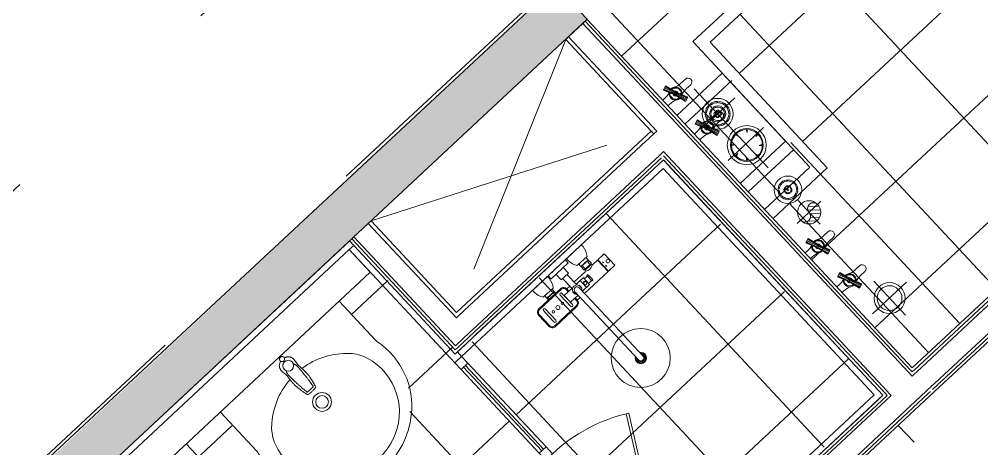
# Model space of a CAD drawing. Header units: millimetres. Extents: x -71377 to 516042, y -145869 to 441446.
# Drawn here: x 164617 to 167726, y 140657 to 142046 of the extents above; entities that cross this region are included whole.
import ezdxf

# ---------------------------------------------------------------- set-up
doc = ezdxf.new("R2010")
doc.units = ezdxf.units.MM
doc.header["$LTSCALE"] = 1000
doc.linetypes.add('_점선_S_', pattern=[1.6, 0.8, -0.8])
for name, color, linetype, lineweight in [('A-door', 4, 'Continuous', 5), ('A-door-hdln', 8, 'Continuous', 5), ('A-fnsh', 5, 'Continuous', 5), ('A-fnsh-4', 4, 'Continuous', 5), ('A-fnsh_7', 7, 'Continuous', 5), ('A-furn', 6, 'Continuous', 5), ('A-hat', 251, 'Continuous', 5), ('A-insu', 251, 'Continuous', 5), ('A_cwall', 2, 'Continuous', 5), ('A_fnsh', 5, 'Continuous', 5), ('A_fnsh-4', 4, 'Continuous', 5), ('A_furn_HID', 6, '_점선_S_', 5), ('AA_발코니선', 4, '_점선_S_', 5), ('AA_설비', 4, 'Continuous', 5), ('AA_설비_6', 6, 'Continuous', 5), ('AA_설비_8', 8, 'Continuous', 5), ('AA_설비_CEN', 1, 'Continuous', 5), ('AA_오픈', 8, '_점선_S_', 5), ('AA_위생', 4, 'Continuous', 5), ('패밀리로 가져오기', 8, 'Continuous', 5)]:
    doc.layers.add(name, color=color, linetype=linetype, lineweight=lineweight)

# ---------------------------------------------------------------- blocks, each defined once
blk = doc.blocks.new('3D_젠다이벽 - 3D_젠다이벽-2259445-지반층 배치도')
at = {"layer": 'AA_위생'}
for p, q in [((0, -100), (0, 0)), ((0, 0), (1400, 0)), ((1400, 0), (1400, -100)), ((0, -100), (1400, -100))]:
    blk.add_line(p, q, dxfattribs=at)
blk = doc.blocks.new('2D_세대_샤워수전_레인형_ - 샤워수전_레인형__dwg-2223213-지반층 배치도')
at = {"layer": '패밀리로 가져오기'}
for p, q in [((-11.3, 402.7), (-11.3, 394.4)), ((11.3, 402.7), (11.3, 394.4)), ((132.3, 135.9), (37.3, 135.9)), ((132.3, 132.9), (37.3, 132.9)), ((-57.1, 109.4), (-55.4, 109.4)), ((-54.4, 87.2), (-54.4, 106.6)), ((-52.4, 106.9), (-41, 106.9)), ((-41, 82.4), (-41, 111.4)), ((-40.5, 111.9), (-9.4, 111.9)), ((-39, 97.6), (-39, 99.6)), ((-29, 99.6), (-29, 97.6)), ((-14, 103.6), (-14, 90.2)), ((22.4, 121.9), (9.5, 121.9)), ((14, 103.6), (14, 90.2)), ((22.3, 120.9), (22.3, 111.9)), ((25.3, 120.9), (25.3, 111.9)), ((-61.9, 65.7), (-89.9, 65.7)), ((-88.8, 66.9), (-62.4, 66.9)), ((-88.8, 65.9), (-62.4, 65.9)), ((-86.9, 51.4), (-86.9, 65.7)), ((-64.9, 51.4), (-64.9, 65.7)), ((-9.5, 71.9), (-58.4, 71.9)), ((-57.1, 84.4), (-55.4, 84.4)), ((-52.4, 86.9), (-41, 86.9)), ((-9.5, 38.5), (-9.5, 84.7)), ((9.5, 38.5), (9.5, 84.7)), ((22.4, 71.9), (9.5, 71.9)), ((22.3, 72.9), (22.3, 81.9)), ((25.3, 72.9), (25.3, 81.9)), ((-97.1, 40), (-54.7, 40)), ((-85.9, 50.4), (-85.9, 51.4)), ((-65.9, 50.4), (-65.9, 51.4)), ((132.3, 60.9), (37.3, 60.9)), ((132.3, 57.9), (37.3, 57.9)), ((95.3, 40), (52.9, 40)), ((63.1, 51.4), (63.1, 57.9)), ((64.1, 50.4), (64.1, 51.4)), ((84.1, 50.4), (84.1, 51.4)), ((85.1, 51.4), (85.1, 57.9)), ((37, 14), (-37, 14))]:
    blk.add_line(p, q, dxfattribs=at)
at = {"layer": '패밀리로 가져오기', "flags": 128}
for points in [[(-9.5, 96.9), (-9.5, 156.4), (-9.5, 398.5)], [(9.5, 96.9), (9.5, 156.4), (9.5, 398.5)], [(-9.5, 121.9), (-113.4, 121.9), (-113.4, 71.9), (-92.8, 71.9)], [(-9.4, 81.9), (-27, 81.9), (-27, 111.9)], [(9.5, 111.9), (43, 111.9), (43, 81.9), (9.5, 81.9)], [(43.8, 71.9), (43.8, 96.9), (43.8, 121.9)], [(51.8, 71.9), (51.8, 96.9), (51.8, 121.9)], [(117.8, 71.9), (117.8, 96.9), (117.8, 121.9)], [(125.8, 71.9), (125.8, 96.9), (125.8, 121.9)], [(144.3, 72.9), (144.3, 96.9), (144.3, 120.9)], [(147.3, 72.9), (147.3, 96.9), (147.3, 120.9)], [(-88.8, 65.7), (-88.8, 67.9), (-62.4, 67.9), (-62.4, 65.7)], [(-29, 81.9), (-27, 81.9), (-40.5, 81.9)], [(-91.9, 40), (-91.9, 50.4), (-59.9, 50.4), (-59.9, 40)], [(16, 14), (16, 38.5), (-16, 38.5), (-16, 14)], [(90.1, 57.9), (90.1, 51.4), (58.1, 51.4), (58.1, 57.9)], [(90.1, 40), (90.1, 50.4), (58.1, 50.4), (58.1, 40)], [(-108.9, 8), (-108.9, 0), (-42.9, 0), (-42.9, 8)], [(38, 13), (38, 0), (-38, 0), (-38, 13)], [(107.1, 8), (107.1, 0), (41.1, 0), (41.1, 8)]]:
    blk.add_lwpolyline(points, dxfattribs=at)
for points in [[(-114.9, 71.9), (-114.9, 121.9), (-143.4, 121.9), (-143.4, 71.9)], [(-122.2, 102.9), (-121.2, 106.9), (-120.2, 102.9)], [(-122.2, 90.9), (-121.2, 86.9), (-120.2, 90.9)], [(-91.9, 64.2), (-91.9, 51.4), (-59.9, 51.4), (-59.9, 64.2), (-61.4, 65.7), (-90.4, 65.7)]]:
    blk.add_lwpolyline(points, close=True, dxfattribs=at)
at = {"layer": '패밀리로 가져오기'}
for centre, radius in [((0, 398.5), 95.3), ((-135.9, 96.9), 6), ((-34, 99.6), 5), ((64.8, 96.9), 4), ((84.8, 96.9), 6.5), ((104.8, 96.9), 4)]:
    blk.add_circle(centre, radius, dxfattribs=at)
for centre, radius, start, end in [((0, 398.5), 18.2, 301.465, 238.535), ((0, 398.5), 17.5, 302.8783, 237.1217), ((0, 398.5), 15.3, 308.383, 231.617), ((0, 398.5), 12, 322.0345, 217.9655), ((0, 398.5), 9.5, 0, 180), ((37.3, 120.9), 15, 90, 180), ((37.3, 120.9), 12, 90, 180), ((47.8, 121.9), 4, 0, 180), ((121.8, 121.9), 4, 360, 180), ((132.3, 120.9), 15, 360, 90), ((132.3, 120.9), 12, 360, 90), ((-116.4, 121.4), 3, 300, 0), ((3.8, 96.9), 63, 169.3107, 190.6893), ((-57.1, 108.4), 1, 90, 169.3107), ((-55.4, 108.4), 1, 9.5941, 90), ((-52.4, 108.9), 2, 189.5941, 270), ((-40.5, 111.4), 0.5, 90, 180), ((-34, 97.6), 5, 180, 360), ((0, 96.9), 15.5, 127.7997, 52.2003), ((0, 96.9), 9.5, 180, 360), ((-116.4, 72.4), 3, 0, 60), ((-92.8, 67.9), 4, 360, 90), ((-75.6, 50.9), 25.6, 58.4863, 120.938), ((-58.4, 67.9), 4, 90, 180), ((-57.1, 85.4), 1, 190.6893, 270), ((-55.4, 85.4), 1, 270, 350.4059), ((-52.4, 84.9), 2, 90, 170.4059), ((-40.5, 82.4), 0.5, 180, 270), ((37.3, 72.9), 15, 180, 270), ((37.3, 72.9), 12, 180, 270), ((47.8, 71.9), 4, 180, 360), ((121.8, 71.9), 4, 180, 360), ((132.3, 72.9), 15, 270, 0), ((132.3, 72.9), 12, 270, 0), ((-51.7, 5.1), 57.3, 142.4356, 177.0815), ((-100, 5.1), 57.3, 2.9185, 37.5644), ((98.3, 5.1), 57.3, 142.4356, 177.0815), ((50, 5.1), 57.3, 2.9185, 37.5644), ((-37, 13), 1, 90, 180), ((37, 13), 1, 360, 90)]:
    blk.add_arc(centre, radius, start, end, dxfattribs=at)
blk = doc.blocks.new('2D_세대_샤워수전_레인형_ - 2D_세대_샤워수전_레인형_-2223214-지반층 배치도')
blk.add_blockref('2D_세대_샤워수전_레인형_ - 샤워수전_레인형__dwg-2223213-지반층 배치도', (0, 0))
blk = doc.blocks.new('2D_세대_세면기 - 세면기_dwg-2212444-지반층 배치도')
at = {"layer": '패밀리로 가져오기'}
for p, q in [((-262.5, 5), (-262.5, 176)), ((262.5, 176), (262.5, 5))]:
    blk.add_line(p, q, dxfattribs=at)
for centre, radius in [((0, 205), 30.5), ((0, 205), 20.5), ((0, 45), 17.5)]:
    blk.add_circle(centre, radius, dxfattribs=at)
for centre, radius, start, end in [((0, 220), 280, 49.5259, 130.4741), ((-16.1, 264.5), 197.7, 109.8483, 198.8473), ((0, 220), 245, 70.1517, 109.8483), ((16.1, 264.5), 197.7, 341.1527, 70.1517), ((-18.5, 241.7), 251.5, 130.4741, 193.0252), ((18.5, 241.7), 251.5, 346.9748, 49.5259), ((-82, 242), 128, 198.8473, 224.9346), ((82, 242), 128, 315.0654, 341.1527), ((-302.5, 176), 40, 360, 13.0252), ((302.5, 176), 40, 166.9748, 180), ((0, 323.8), 243.8, 224.9346, 263.5671), ((0, 323.8), 243.8, 276.421, 315.0654)]:
    blk.add_arc(centre, radius, start, end, dxfattribs=at)
for points, knots in [([(-17.5, 156.1), (-17.5, 156.1), (-17.7, 156.1), (-17.9, 155.9), (-18.2, 155.6), (-18.4, 155.3), (-18.5, 155.2), (-18.5, 155.1)], [0, 0, 0, 0, 0.033542, 0.415675, 0.830466, 1.279474, 1.438003, 1.438003, 1.438003, 1.438003]), ([(-14.4, 157.3), (-14.7, 157.2), (-15.5, 157), (-16.2, 156.7), (-16.6, 156.6)], [0, 0, 0, 0, 1.001812, 2.280947, 2.280947, 2.280947, 2.280947]), ([(-13.9, 157.4), (-13.9, 157.4), (-14, 157.4), (-14.1, 157.3), (-14.2, 157.3)], [0, 0, 0, 0, 0.1275567, 0.2504322, 0.2504322, 0.2504322, 0.2504322]), ([(0, 158.2), (-1.5, 158.2), (-4.6, 158.2), (-9.2, 157.9), (-12.3, 157.6), (-13.8, 157.4)], [0, 0, 0, 0, 4.384323, 9.252851, 13.768766, 13.768766, 13.768766, 13.768766]), ([(14.4, 157.3), (12.6, 157.5), (9.3, 157.9), (4.5, 158.2), (1.4, 158.2), (0, 158.2)], [0, 0, 0, 0, 5.218808, 10.087424, 14.437491, 14.437491, 14.437491, 14.437491]), ([(16.5, 156.6), (16.1, 156.7), (15.4, 157), (14.7, 157.2), (14.4, 157.3)], [0, 0, 0, 0, 1.281017, 2.260347, 2.260347, 2.260347, 2.260347]), ([(18.5, 155.1), (18.4, 155.2), (18.4, 155.4), (18.1, 155.6), (17.8, 155.9), (17.6, 156.1), (17.5, 156.1), (17.5, 156.1)], [0, 0, 0, 0, 0.160784, 0.61566, 1.034618, 1.417887, 1.425985, 1.425985, 1.425985, 1.425985]), ([(-18.7, 154.7), (-19.8, 150.3), (-22, 141.7), (-24.5, 129.3), (-25.7, 121.3), (-26.2, 117.5)], [0, 0, 0, 0, 13.612163, 26.555656, 37.949368, 37.949368, 37.949368, 37.949368]), ([(-20.2, 64), (-20.2, 64.1), (-20.2, 64.1), (-20.2, 64.3), (-20.2, 64.4), (-20.2, 64.5), (-20.2, 64.7), (-20.2, 64.8), (-20.2, 65), (-20.2, 65.1), (-20.2, 65.3), (-20.2, 65.4), (-20.2, 65.6), (-20.2, 65.8), (-20.2, 66), (-20.2, 66.3), (-20.2, 66.6), (-20.2, 66.9), (-20.2, 67.3), (-20.2, 67.7), (-20.2, 68.1), (-20.2, 68.6), (-20.2, 69.1), (-20.2, 69.7), (-20.2, 70.3), (-20.2, 70.9), (-20.2, 71.6), (-20.2, 72.4), (-20.1, 73.3), (-20.1, 74.2), (-20.1, 75.2), (-20, 76.3), (-20, 77.5), (-19.9, 78.8), (-19.9, 80.2), (-19.8, 81.7), (-19.8, 83.3), (-19.7, 85.1), (-19.6, 87), (-19.5, 89.1), (-19.3, 91.3), (-19.2, 93.8), (-19, 96.4), (-18.8, 99.4), (-18.6, 102.6), (-18.3, 106.1), (-18, 109.9), (-17.6, 114), (-17.2, 118.6), (-16.7, 123.5), (-16.1, 129), (-15.4, 134.9), (-14.6, 141.4), (-14, 145.9), (-13.6, 148.3)], [0, 0, 0, 0, 0.100172, 0.21979, 0.353144, 0.495281, 0.641698, 0.788456, 0.933594, 1.080115, 1.232736, 1.395982, 1.574314, 1.772113, 1.993668, 2.243188, 2.524875, 2.843099, 3.202792, 3.609757, 4.066678, 4.564903, 5.097483, 5.653268, 6.243599, 6.880035, 7.574171, 8.337802, 9.183159, 10.120813, 11.138958, 12.241639, 13.436879, 14.733638, 16.133532, 17.634969, 19.252994, 21.003396, 22.902687, 24.968652, 27.219884, 29.675342, 32.354765, 35.280582, 38.477769, 41.969348, 45.781045, 49.939207, 54.485855, 59.462238, 64.929825, 70.875084, 77.382588, 84.610699, 84.610699, 84.610699, 84.610699]), ([(-18.5, 155.1), (-18.6, 155), (-18.6, 154.9), (-18.6, 154.8), (-18.6, 154.8)], [0, 0, 0, 0, 0.3303863, 0.3359585, 0.3359585, 0.3359585, 0.3359585]), ([(-13.6, 148.3), (-13.6, 148.5), (-13.5, 148.8), (-13.3, 149.1), (-13, 149.5), (-12.6, 149.7), (-12.2, 149.8), (-11.9, 149.9), (-11.7, 149.9)], [0, 0, 0, 0, 0.437979, 0.882355, 1.329336, 1.772885, 2.205279, 2.622094, 2.622094, 2.622094, 2.622094]), ([(-11.7, 149.9), (-9.1, 149.8), (-3.9, 149.8), (3.9, 149.8), (9.1, 149.8), (11.7, 149.9)], [0, 0, 0, 0, 7.824843, 15.615431, 23.440299, 23.440299, 23.440299, 23.440299]), ([(11.7, 149.9), (11.8, 149.9), (12.1, 149.8), (12.5, 149.7), (12.9, 149.5), (13.2, 149.1), (13.5, 148.8), (13.5, 148.5), (13.6, 148.3)], [0, 0, 0, 0, 0.416818, 0.849211, 1.29276, 1.73974, 2.184116, 2.622094, 2.622094, 2.622094, 2.622094]), ([(13.6, 148.3), (13.9, 145.9), (14.5, 141.4), (15.4, 134.9), (16.1, 129), (16.7, 123.6), (17.2, 118.6), (17.6, 114.1), (17.9, 110), (18.3, 106.2), (18.5, 102.7), (18.8, 99.5), (19, 96.6), (19.1, 93.9), (19.3, 91.5), (19.4, 89.2), (19.5, 87.1), (19.6, 85.2), (19.7, 83.5), (19.8, 81.8), (19.8, 80.3), (19.9, 78.9), (19.9, 77.6), (20, 76.4), (20, 75.3), (20.1, 74.3), (20.1, 73.4), (20.1, 72.5), (20.1, 71.7), (20.1, 71), (20.1, 70.4), (20.2, 69.8), (20.2, 69.2), (20.2, 68.7), (20.2, 68.2), (20.2, 67.7), (20.2, 67.3), (20.2, 66.9), (20.2, 66.6), (20.2, 66.3), (20.2, 66.1), (20.2, 65.8), (20.2, 65.6), (20.2, 65.4), (20.2, 65.3), (20.2, 65.1), (20.1, 65), (20.1, 64.8), (20.1, 64.7), (20.1, 64.5), (20.1, 64.4), (20.1, 64.3), (20.1, 64.1), (20.1, 64.1), (20.1, 64)], [0, 0, 0, 0, 7.250595, 13.753717, 19.677719, 25.117102, 30.065596, 34.587314, 38.725031, 42.520924, 46.000652, 49.189651, 52.110208, 54.786754, 57.241383, 59.493492, 61.561655, 63.464081, 65.218255, 66.840397, 68.345979, 69.749941, 71.052454, 72.253076, 73.361506, 74.385313, 75.330458, 76.184246, 76.95578, 77.657174, 78.300106, 78.896028, 79.456326, 79.992658, 80.49633, 80.958605, 81.371496, 81.73672, 82.060089, 82.346602, 82.600633, 82.826357, 83.027946, 83.209645, 83.375794, 83.530815, 83.679195, 83.825624, 83.972996, 84.119394, 84.260992, 84.393413, 84.511834, 84.610702, 84.610702, 84.610702, 84.610702]), ([(18.6, 154.8), (18.6, 154.8), (18.6, 154.9), (18.5, 155), (18.5, 155.1)], [0, 0, 0, 0, 0.0132454, 0.3484528, 0.3484528, 0.3484528, 0.3484528]), ([(26.2, 117.5), (25.6, 121.3), (24.4, 129.3), (21.9, 141.7), (19.7, 150.3), (18.6, 154.7)], [0, 0, 0, 0, 11.393709, 24.337199, 37.949355, 37.949355, 37.949355, 37.949355]), ([(-26.2, 117.5), (-26.5, 115.8), (-26.9, 112.4), (-27.2, 107.2), (-27.4, 101.8), (-27.3, 98.2), (-27.3, 96.4)], [0, 0, 0, 0, 5.035534, 10.313591, 15.719248, 21.190255, 21.190255, 21.190255, 21.190255]), ([(-27.3, 96.2), (-27.1, 92.4), (-26.8, 84.4), (-25.8, 73.9), (-24.9, 67.2), (-24.6, 64.7)], [0, 0, 0, 0, 11.293565, 24.053924, 31.662083, 31.662083, 31.662083, 31.662083]), ([(27.2, 95.8), (27.2, 95.3), (27.1, 94.3), (27.1, 92.4), (27, 90.2), (26.8, 87.8), (26.7, 85.2), (26.4, 82.3), (26.2, 79.2), (25.9, 76), (25.5, 72.7), (25.2, 69.4), (24.8, 66.7), (24.6, 65.2), (24.6, 64.6)], [0, 0, 0, 0, 1.251373, 3.263508, 5.454636, 7.854512, 10.489198, 13.365178, 16.480935, 19.785255, 23.159073, 26.483402, 29.641953, 31.235501, 31.235501, 31.235501, 31.235501]), ([(27.2, 96.4), (27.2, 98.2), (27.3, 101.8), (27.2, 107.2), (26.8, 112.4), (26.4, 115.8), (26.2, 117.5)], [0, 0, 0, 0, 5.470845, 10.876374, 16.154258, 21.189535, 21.189535, 21.189535, 21.189535]), ([(-24.6, 64.7), (-24.6, 64.4), (-25.1, 61.7), (-25.9, 56.6), (-26.9, 49.5), (-27, 44.7), (-27.1, 42.3)], [6.235517, 6.235517, 6.235517, 6.235517, 7.202229, 14.404582, 21.60639, 28.807907, 28.807907, 28.807907, 28.807907]), ([(-15.8, 52.6), (-16.1, 53), (-16.8, 54.1), (-17.9, 55.9), (-18.9, 58.1), (-19.6, 60.3), (-20, 62.3), (-20.1, 63.5), (-20.2, 64)], [48.97219, 48.97219, 48.97219, 48.97219, 50.490944, 52.920005, 55.339236, 57.698505, 59.797196, 61.393068, 61.393068, 61.393068, 61.393068]), ([(20.1, 64), (20, 63.5), (19.9, 62.3), (19.5, 60.3), (18.8, 58.1), (17.9, 55.9), (16.8, 54.1), (16, 53), (15.7, 52.6)], [0, 0, 0, 0, 1.613908, 3.715992, 6.071265, 8.483996, 10.906775, 12.370157, 12.370157, 12.370157, 12.370157]), ([(27.1, 43.6), (27, 45.7), (26.7, 50.2), (25.8, 57), (25, 61.9), (24.6, 64.4), (24.6, 64.6)], [0, 0, 0, 0, 6.475776, 13.483122, 20.490681, 21.236248, 21.236248, 21.236248, 21.236248]), ([(-27.1, 42.3), (-27.1, 41.1), (-27, 38.8), (-26.5, 35.3), (-25.4, 31.9), (-23.9, 28.8), (-21.8, 25.9), (-19.2, 23.5), (-16.4, 21.5), (-13.3, 19.8), (-10.4, 18.7), (-8.7, 18.1), (-8, 18)], [0, 0, 0, 0, 3.507828, 7.013143, 10.516574, 14.021003, 17.524189, 21.027644, 24.5343, 28.041599, 31.550828, 33.649506, 33.649506, 33.649506, 33.649506]), ([(7.9, 18), (10, 18.5), (13.1, 19.7), (17, 21.9), (19.8, 24), (22.2, 26.5), (24.2, 29.4), (25.7, 32.6), (26.6, 36), (27, 39.5), (27.1, 42.1), (27.1, 43.4), (27.1, 43.6)], [49.715016, 49.715016, 49.715016, 49.715016, 56.085098, 59.594761, 63.100971, 66.603866, 70.107073, 73.610706, 77.12048, 80.626855, 84.134048, 84.665453, 84.665453, 84.665453, 84.665453]), ([(-3.6, 23.1), (-3.9, 23), (-4.4, 22.7), (-5.2, 22.1), (-6.1, 21.3), (-6.8, 20.5), (-7.4, 19.5), (-7.8, 18.5), (-8.1, 17.4), (-8.3, 16.3), (-8.3, 15.2), (-8.1, 14.1), (-7.8, 13), (-7.4, 12), (-6.8, 11.1), (-6.1, 10.2), (-5.2, 9.5), (-4.3, 8.8), (-3.3, 8.3), (-2.3, 7.9), (-1.2, 7.7), (-0.4, 7.7), (0, 7.7)], [0, 0, 0, 0, 0.779641, 1.899981, 3.018043, 4.133781, 5.247319, 6.358945, 7.469092, 8.578305, 9.687198, 10.796411, 11.906559, 13.018185, 14.131722, 15.24746, 16.365523, 17.485863, 18.608264, 19.732358, 20.857655, 21.983576, 21.983576, 21.983576, 21.983576]), ([(0, 23.9), (-0.4, 23.9), (-1.2, 23.9), (-2.3, 23.6), (-3.1, 23.3), (-3.5, 23.1), (-3.6, 23.1)], [0, 0, 0, 0, 1.125921, 2.251218, 3.375312, 3.718618, 3.718618, 3.718618, 3.718618]), ([(0, 23.9), (0.2, 23.9), (0.7, 23.9), (1.4, 23.8), (2.1, 23.7), (2.8, 23.4), (3.3, 23.2), (3.6, 23.1)], [0, 0, 0, 0, 0.679857, 1.375008, 2.100365, 2.878402, 3.722391, 3.722391, 3.722391, 3.722391]), ([(3.6, 23.1), (3.8, 23), (4.4, 22.7), (5.2, 22.1), (6, 21.3), (6.7, 20.5), (7.3, 19.5), (7.8, 18.5), (8.1, 17.4), (8.2, 16.3), (8.2, 15.2), (8.1, 14.1), (7.8, 13), (7.3, 12), (6.7, 11.1), (6, 10.2), (5.2, 9.5), (4.3, 8.8), (3.3, 8.3), (2.2, 7.9), (1.1, 7.7), (0.4, 7.7), (0, 7.7)], [0, 0, 0, 0, 0.779641, 1.899981, 3.018043, 4.133781, 5.247319, 6.358945, 7.469092, 8.578305, 9.687198, 10.796411, 11.906559, 13.018185, 14.131722, 15.24746, 16.365523, 17.485863, 18.608264, 19.732358, 20.857655, 21.983576, 21.983576, 21.983576, 21.983576])]:
    blk.add_open_spline(points, degree=3, knots=knots, dxfattribs=at)
for points in [[(-17, 156.4), (-17.2, 156.3), (-17.4, 156.2), (-17.5, 156.1)], [(-16.6, 156.6), (-16.7, 156.5), (-16.8, 156.4), (-17, 156.4)], [(-14.3, 157.3), (-14.3, 157.3), (-14.3, 157.3), (-14.4, 157.3)], [(-14.2, 157.3), (-14.2, 157.3), (-14.2, 157.3), (-14.3, 157.3)], [(-13.8, 157.4), (-13.8, 157.4), (-13.9, 157.4), (-13.9, 157.4)], [(16.9, 156.4), (16.8, 156.5), (16.6, 156.5), (16.5, 156.6)], [(17.3, 156.2), (17.2, 156.3), (17, 156.3), (16.9, 156.4)], [(17.5, 156.1), (17.4, 156.2), (17.4, 156.2), (17.3, 156.2)], [(-18.6, 154.8), (-18.6, 154.8), (-18.7, 154.7), (-18.7, 154.7)], [(18.6, 154.7), (18.6, 154.7), (18.6, 154.8), (18.6, 154.8)], [(-27.3, 96.4), (-27.3, 96.3), (-27.3, 96.3), (-27.3, 96.2)], [(27.2, 96.4), (27.2, 96.3), (27.2, 96.3), (27.2, 96.2)], [(27.2, 96.2), (27.2, 96.3), (27.2, 96.3), (27.2, 96.4)], [(27.2, 96.2), (27.2, 96.3), (27.2, 96.3), (27.2, 96.4)], [(27.2, 96.2), (27.2, 96.1), (27.2, 95.9), (27.2, 95.8)]]:
    blk.add_open_spline(points, degree=3, dxfattribs=at)
blk = doc.blocks.new('2D_세대_세면기 - 2D_세대_세면기-2212445-지반층 배치도')
at = {"layer": 'AA_위생'}
for p, q in [((-262.5, 176), (-262.5, 5)), ((262.5, 5), (262.5, 176))]:
    blk.add_line(p, q, dxfattribs=at)
for centre, radius, start, end in [((0, 220), 280, 49.5259, 130.4741), ((-18.5, 241.7), 251.5, 130.4741, 193.0252), ((18.5, 241.7), 251.5, 346.9748, 49.5259), ((-302.5, 176), 40, 0, 13.0252), ((302.5, 176), 40, 166.9748, 180)]:
    blk.add_arc(centre, radius, start, end, dxfattribs=at)
blk.add_blockref('2D_세대_세면기 - 세면기_dwg-2212444-지반층 배치도', (0, 0))
blk = doc.blocks.new('세대외여닫이문 - _A_ABS_9x23-2440022-지반층 배치도')
at = {"layer": 'A-door'}
for p, q in [((380, 62.5), (380, 902.5)), ((380, 902.5), (420, 902.5)), ((420, 62.5), (420, 902.5)), ((-420, 62.5), (-450, 62.5)), ((-450, 62.5), (-450, -62.5)), ((-420, 12.5), (-420, 62.5)), ((380, 62.5), (420, 62.5)), ((450, 62.5), (420, 62.5)), ((420, 62.5), (420, 12.5)), ((450, -62.5), (450, 62.5)), ((-425, -42.5), (-425, 12.5)), ((-425, 12.5), (-420, 12.5)), ((-420, 12.5), (-425, 12.5)), ((-425, 12.5), (-425, -42.5)), ((-410, 22.5), (-420, 22.5)), ((-420, 22.5), (-420, 12.5)), ((-410, -52.5), (-410, 22.5)), ((420, 22.5), (410, 22.5)), ((410, 22.5), (410, -52.5)), ((420, 12.5), (420, 22.5)), ((425, 12.5), (420, 12.5)), ((420, 12.5), (425, 12.5)), ((425, -42.5), (425, 12.5)), ((425, 12.5), (425, -42.5)), ((-420, -42.5), (-425, -42.5)), ((-425, -42.5), (-420, -42.5)), ((-420, -62.5), (-420, -42.5)), ((-420, -42.5), (-420, -52.5)), ((-420, -52.5), (-410, -52.5)), ((410, -52.5), (420, -52.5)), ((420, -52.5), (420, -42.5)), ((420, -42.5), (425, -42.5)), ((425, -42.5), (420, -42.5)), ((420, -42.5), (420, -62.5)), ((-410, -62.5), (-470, -62.5)), ((-470, -62.5), (-470, -74.5)), ((-470, -74.5), (-410, -74.5)), ((-450, -62.5), (-420, -62.5)), ((-410, -74.5), (-410, -62.5)), ((470, -62.5), (410, -62.5)), ((410, -62.5), (410, -74.5)), ((410, -74.5), (470, -74.5)), ((420, -62.5), (450, -62.5)), ((470, -74.5), (470, -62.5))]:
    blk.add_line(p, q, dxfattribs=at)
at = {"layer": 'A-door-hdln'}
for p, q in [((380, 842.5), (370, 842.5)), ((370, 842.5), (370, 782.5)), ((380, 782.5), (380, 842.5)), ((420, 842.5), (430, 842.5)), ((420, 782.5), (420, 842.5)), ((430, 842.5), (430, 782.5)), ((370, 822.5), (320, 822.5)), ((320, 822.5), (320, 642.5)), ((430, 822.5), (480, 822.5)), ((480, 822.5), (480, 642.5)), ((340, 642.5), (340, 802.5)), ((340, 802.5), (370, 802.5)), ((370, 782.5), (380, 782.5)), ((430, 782.5), (420, 782.5)), ((460, 802.5), (430, 802.5)), ((460, 642.5), (460, 802.5)), ((320, 642.5), (340, 642.5)), ((480, 642.5), (460, 642.5)), ((-420, 62.5), (-420, 12.5)), ((420, 12.5), (420, 62.5)), ((-420, 12.5), (-425, 12.5)), ((-425, 12.5), (-420, 12.5)), ((-420, 12.5), (-420, 22.5)), ((-420, 22.5), (-410, 22.5)), ((410, 22.5), (420, 22.5)), ((420, 22.5), (420, 12.5)), ((420, 12.5), (425, 12.5)), ((425, 12.5), (420, 12.5)), ((-425, -42.5), (-420, -42.5)), ((-420, -42.5), (-425, -42.5)), ((-420, -42.5), (-420, -62.5)), ((-410, -52.5), (-420, -52.5)), ((420, -52.5), (410, -52.5)), ((425, -42.5), (420, -42.5)), ((420, -42.5), (420, -52.5)), ((420, -62.5), (420, -42.5)), ((420, -42.5), (425, -42.5))]:
    blk.add_line(p, q, dxfattribs=at)
blk.add_arc((420, 62.5), 840, 90, 180, dxfattribs=at)
blk = doc.blocks.new('3D_세대_샤워부스문1 - _A_샤워부스문_10x18-2410627-지반층 배치도')
at = {"layer": 'A-door'}
for p, q in [((83.3, 278.1), (87.3, 285)), ((555, 15), (87.3, 285)), ((551, 8.1), (83.3, 278.1)), ((551, 8.1), (555, 15))]:
    blk.add_line(p, q, dxfattribs=at)
at = {"layer": 'A-door-hdln'}
blk.add_arc((555, 15), 540, 150, 180, dxfattribs=at)
at = {"layer": 'AA_위생'}
for p, q in [((-385, 15), (-415, 15)), ((-415, 15), (-415, -15)), ((-385, -15), (-385, 15)), ((-385, 15), (-15, 15)), ((-385, 4.1), (-15, 4.1)), ((15, 15), (-15, 15)), ((-15, 15), (-15, -15)), ((15, -15), (15, 15)), ((585, 15), (555, 15)), ((555, 15), (555, -15)), ((585, -15), (585, 15)), ((-415, -15), (-385, -15)), ((-385, -4.1), (-15, -4.1)), ((-385, -15), (-15, -15)), ((-15, -15), (15, -15)), ((555, -15), (585, -15))]:
    blk.add_line(p, q, dxfattribs=at)
blk = doc.blocks.new('설비_다용도실 - 설비_다용도실-2432813-지반층 배치도')
at = {"layer": 'AA_설비'}
for p, q in [((189.8, -28.2), (186.8, -34.5)), ((191.5, -22.1), (189.8, -28.2)), ((192.5, -7.9), (191.5, -22.1)), ((192.5, 0), (192.5, -7.9)), ((239.9, -23.9), (203.3, -40.3)), ((217.5, -7.9), (217.5, 0)), ((218.5, -22.1), (217.5, -7.9)), ((220.2, -28.2), (218.5, -22.1)), ((222, -31.9), (220.2, -28.2)), ((245.3, -38.9), (239.9, -23.9)), ((339.8, -28.2), (336.8, -34.5)), ((341.5, -22.1), (339.8, -28.2)), ((342.5, -7.9), (341.5, -22.1)), ((342.5, 0), (342.5, -7.9)), ((389.9, -23.9), (353.3, -40.3)), ((367.5, -7.9), (367.5, 0)), ((368.5, -22.1), (367.5, -7.9)), ((370.2, -28.2), (368.5, -22.1)), ((372, -31.9), (370.2, -28.2)), ((395.3, -38.9), (389.9, -23.9)), ((864.8, -28.2), (861.8, -34.5)), ((866.5, -22.1), (864.8, -28.2)), ((867.5, -7.9), (866.5, -22.1)), ((867.5, 0), (867.5, -7.9)), ((914.9, -23.9), (878.3, -40.3)), ((892.5, -7.9), (892.5, 0)), ((893.5, -22.1), (892.5, -7.9)), ((895.2, -28.2), (893.5, -22.1)), ((897, -31.9), (895.2, -28.2)), ((920.3, -38.9), (914.9, -23.9)), ((1014.8, -28.2), (1011.8, -34.5)), ((1016.5, -22.1), (1014.8, -28.2)), ((1017.5, -7.9), (1016.5, -22.1)), ((1017.5, 0), (1017.5, -7.9)), ((1064.9, -23.9), (1028.3, -40.3)), ((1042.5, -7.9), (1042.5, 0)), ((1043.5, -22.1), (1042.5, -7.9)), ((1045.2, -28.2), (1043.5, -22.1)), ((1047, -31.9), (1045.2, -28.2)), ((1070.3, -38.9), (1064.9, -23.9)), ((164.7, -51.1), (203.3, -40.3)), ((170.1, -66.1), (164.7, -51.1)), ((206.7, -49.7), (170.1, -66.1)), ((188, -58.1), (189.8, -61.8)), ((189.8, -61.8), (191.5, -67.9)), ((203.3, -40.3), (206.7, -49.7)), ((206.7, -49.7), (245.3, -38.9)), ((220.2, -61.8), (218.5, -67.9)), ((224.6, -52.5), (220.2, -61.8)), ((314.7, -51.1), (353.3, -40.3)), ((320.1, -66.1), (314.7, -51.1)), ((356.7, -49.7), (320.1, -66.1)), ((338, -58.1), (339.8, -61.8)), ((339.8, -61.8), (341.5, -67.9)), ((353.3, -40.3), (356.7, -49.7)), ((356.7, -49.7), (395.3, -38.9)), ((370.2, -61.8), (368.5, -67.9)), ((374.6, -52.5), (370.2, -61.8)), ((839.7, -51.1), (878.3, -40.3)), ((845.1, -66.1), (839.7, -51.1)), ((881.7, -49.7), (845.1, -66.1)), ((863, -58.1), (864.8, -61.8)), ((864.8, -61.8), (866.5, -67.9)), ((881.7, -49.7), (920.3, -38.9)), ((895.2, -61.8), (893.5, -67.9)), ((899.6, -52.5), (895.2, -61.8)), ((989.7, -51.1), (1028.3, -40.3)), ((995.1, -66.1), (989.7, -51.1)), ((1031.7, -49.7), (995.1, -66.1)), ((1013, -58.1), (1014.8, -61.8)), ((1014.8, -61.8), (1016.5, -67.9)), ((1028.3, -40.3), (1031.7, -49.7)), ((1031.7, -49.7), (1070.3, -38.9)), ((1045.2, -61.8), (1043.5, -67.9)), ((1049.6, -52.5), (1045.2, -61.8)), ((191.5, -67.9), (192.5, -82.1)), ((192.5, -82.1), (192.5, -100.5)), ((218.5, -67.9), (217.5, -82.1)), ((217.5, -82.1), (217.5, -100.5)), ((341.5, -67.9), (342.5, -82.1)), ((342.5, -82.1), (342.5, -100.5)), ((368.5, -67.9), (367.5, -82.1)), ((367.5, -82.1), (367.5, -100.5)), ((866.5, -67.9), (867.5, -82.1)), ((867.5, -82.1), (867.5, -100.5)), ((893.5, -67.9), (892.5, -82.1)), ((892.5, -82.1), (892.5, -100.5)), ((1016.5, -67.9), (1017.5, -82.1)), ((1017.5, -82.1), (1017.5, -100.5)), ((1043.5, -67.9), (1042.5, -82.1)), ((1042.5, -82.1), (1042.5, -100.5))]:
    blk.add_line(p, q, dxfattribs=at)
for centre, radius, start, end in [((205, -45), 21, 37.8967, 181.8488), ((355, -45), 21, 37.8967, 181.8488), ((880, -45), 21, 37.8967, 181.8488), ((1030, -45), 21, 37.8967, 181.8488), ((205, -45), 21, 217.8967, 1.8488), ((355, -45), 21, 217.8967, 1.8488), ((880, -45), 21, 217.8967, 1.8488), ((1030, -45), 21, 217.8967, 1.8488), ((205, -100.5), 12.5, 180, 0), ((355, -100.5), 12.5, 180, 0), ((880, -100.5), 12.5, 180, 360), ((1030, -100.5), 12.5, 180, 360)]:
    blk.add_arc(centre, radius, start, end, dxfattribs=at)
at = {"layer": 'AA_설비_6'}
for p, q in [((675, -200), (675, 0)), ((975, 0), (975, -200)), ((878.3, -40.3), (881.7, -49.7)), ((464.4, -133.7), (471.2, -126.8)), ((975, -200), (675, -200))]:
    blk.add_line(p, q, dxfattribs=at)
for centre, radius in [((75, -99.8), 50), ((455, -98.7), 37.5), ((555, -98.5), 44.5), ((751.2, -99.7), 63), ((889.3, -100), 50)]:
    blk.add_circle(centre, radius, dxfattribs=at)
for centre, start, end in [((455, -80), 90, 270), ((455, -117.5), 270, 90)]:
    blk.add_arc(centre, 18.7, start, end, dxfattribs=at)
at = {"layer": 'AA_설비_8'}
for p, q in [((197.7, -27.3), (187.3, -37.7)), ((212.3, -27.3), (197.7, -27.3)), ((240.3, -25.1), (203.6, -41.1)), ((241.3, -27.7), (204.1, -42.4)), ((218.5, -33.5), (212.3, -27.3)), ((347.7, -27.3), (337.3, -37.7)), ((362.3, -27.3), (347.7, -27.3)), ((390.3, -25.1), (353.6, -41.1)), ((391.3, -27.7), (354.1, -42.4)), ((368.5, -33.5), (362.3, -27.3)), ((872.7, -27.3), (862.3, -37.7)), ((887.3, -27.3), (872.7, -27.3)), ((915.3, -25.1), (878.6, -41.1)), ((916.3, -27.7), (879.1, -42.4)), ((893.5, -33.5), (887.3, -27.3)), ((1022.7, -27.3), (1012.3, -37.7)), ((1037.3, -27.3), (1022.7, -27.3)), ((1065.3, -25.1), (1028.6, -41.1)), ((1066.3, -27.7), (1029.1, -42.4)), ((1043.5, -33.5), (1037.3, -27.3)), ((203.6, -41.1), (165.1, -52.3)), ((204.1, -42.4), (166, -54.9)), ((167.4, -58.6), (205, -45)), ((205.9, -47.6), (168.7, -62.3)), ((206.4, -48.9), (169.7, -64.9)), ((187.3, -37.7), (187.3, -44.8)), ((191.5, -56.5), (197.7, -62.7)), ((203.3, -40.3), (206.7, -49.7)), ((205, -45), (242.6, -31.4)), ((244, -35.1), (205.9, -47.6)), ((244.9, -37.7), (206.4, -48.9)), ((212.3, -62.7), (222.7, -52.3)), ((222.7, -52.3), (222.7, -45.2)), ((353.6, -41.1), (315.1, -52.3)), ((354.1, -42.4), (316, -54.9)), ((317.4, -58.6), (355, -45)), ((355.9, -47.6), (318.7, -62.3)), ((356.4, -48.9), (319.7, -64.9)), ((337.3, -37.7), (337.3, -44.8)), ((341.5, -56.5), (347.7, -62.7)), ((353.3, -40.3), (356.7, -49.7)), ((355, -45), (392.6, -31.4)), ((394, -35.1), (355.9, -47.6)), ((394.9, -37.7), (356.4, -48.9)), ((362.3, -62.7), (372.7, -52.3)), ((372.7, -52.3), (372.7, -45.2)), ((750.8, -59.9), (746.9, -50.9)), ((750.8, -50.5), (750.8, -59.9)), ((878.6, -41.1), (840.1, -52.3)), ((879.1, -42.4), (841, -54.9)), ((842.4, -58.6), (880, -45)), ((880.9, -47.6), (843.7, -62.3)), ((881.4, -48.9), (844.7, -64.9)), ((862.3, -37.7), (862.3, -44.8)), ((866.5, -56.5), (872.7, -62.7)), ((878.3, -40.3), (881.7, -49.7)), ((880, -45), (917.6, -31.4)), ((919, -35.1), (880.9, -47.6)), ((919.9, -37.7), (881.4, -48.9)), ((885.8, -64.2), (885.8, -60.2)), ((887.3, -62.7), (897.7, -52.3)), ((892.6, -64.1), (892.6, -60.1)), ((897.7, -52.3), (897.7, -45.2)), ((1028.6, -41.1), (990.1, -52.3)), ((1029.1, -42.4), (991, -54.9)), ((992.4, -58.6), (1030, -45)), ((1030.9, -47.6), (993.7, -62.3)), ((1031.4, -48.9), (994.7, -64.9)), ((1012.3, -37.7), (1012.3, -44.8)), ((1016.5, -56.5), (1022.7, -62.7)), ((1028.3, -40.3), (1031.7, -49.7)), ((1030, -45), (1067.6, -31.4)), ((1069, -35.1), (1030.9, -47.6)), ((1069.9, -37.7), (1031.4, -48.9)), ((1037.3, -62.7), (1047.7, -52.3)), ((1047.7, -52.3), (1047.7, -45.2)), ((197.7, -62.7), (212.3, -62.7)), ((347.7, -62.7), (362.3, -62.7)), ((417.5, -97.7), (436.3, -78.9)), ((419.9, -111.9), (440.2, -91.5)), ((533.8, -80.2), (531, -77.3)), ((536.6, -77.3), (533.8, -74.5)), ((553, -70.6), (553, -66.6)), ((553, -88.7), (553, -85.7)), ((557, -70.6), (557, -66.6)), ((557, -88.7), (557, -85.7)), ((573.3, -77.3), (576.1, -74.5)), ((576.2, -80.2), (579, -77.3)), ((722.5, -71.9), (713.4, -68.3)), ((715.9, -65.3), (722.5, -71.9)), ((779.3, -71.3), (782.9, -62.2)), ((785.9, -64.7), (779.3, -71.3)), ((862.5, -76), (859.6, -73.2)), ((862.5, -70.3), (865.3, -73.2)), ((872.7, -62.7), (887.3, -62.7)), ((885.8, -78.3), (885.8, -74.2)), ((885.8, -92.8), (885.8, -88.5)), ((892.6, -78.2), (892.6, -74.2)), ((892.6, -92.7), (892.6, -88.5)), ((916.1, -70.3), (913.3, -73.1)), ((916.1, -76), (918.9, -73.1)), ((1022.7, -62.7), (1037.3, -62.7)), ((425.9, -122.4), (450.3, -98.1)), ((434.7, -130.2), (463.9, -101)), ((446.3, -135.2), (472, -109.5)), ((527.1, -96.5), (523.1, -96.5)), ((527.1, -100.5), (523.1, -100.5)), ((533.8, -116.8), (531, -119.7)), ((536.6, -119.7), (533.8, -122.5)), ((545.2, -96.5), (542.2, -96.5)), ((545.2, -100.5), (542.2, -100.5)), ((553, -108.3), (553, -111.3)), ((557, -108.3), (557, -111.3)), ((564.8, -96.5), (567.8, -96.5)), ((564.8, -100.5), (567.8, -100.5)), ((573.3, -119.7), (576.1, -122.5)), ((576.2, -116.8), (579, -119.7)), ((582.9, -96.5), (586.9, -96.5)), ((582.9, -100.5), (586.9, -100.5)), ((701.8, -100.4), (711.1, -100.4)), ((711.1, -100.4), (702.1, -104.3)), ((791.3, -99.6), (800.4, -95.7)), ((800.7, -99.6), (791.3, -99.6)), ((849.5, -96.1), (853.5, -96.1)), ((849.5, -103.9), (853.5, -103.9)), ((862.4, -124), (859.6, -126.8)), ((863.6, -96.1), (867.7, -96.1)), ((863.6, -103.9), (867.7, -103.9)), ((878, -96.1), (882.3, -96.1)), ((878, -103.9), (882.3, -103.9)), ((885.8, -111.5), (885.8, -107.2)), ((885.8, -125.8), (885.8, -121.7)), ((892.6, -111.5), (892.6, -107.3)), ((892.6, -125.8), (892.6, -121.8)), ((896.3, -96.1), (900.7, -96.1)), ((896.3, -103.9), (900.7, -103.9)), ((911, -96.1), (915, -96.1)), ((911, -103.9), (915, -103.9)), ((919, -126.8), (916.1, -124)), ((925.1, -96.1), (929.1, -96.1)), ((925.1, -103.9), (929.1, -103.9)), ((553, -126.4), (553, -130.4)), ((557, -126.4), (557, -130.4)), ((716.5, -135.3), (723.1, -128.7)), ((723.1, -128.7), (719.5, -137.8)), ((751.6, -149.5), (751.6, -140.1)), ((751.6, -140.1), (755.5, -149.1)), ((786.5, -134.7), (779.9, -128.1)), ((779.9, -128.1), (789, -131.7)), ((862.4, -129.6), (865.3, -126.8)), ((885.8, -139.8), (885.8, -135.8)), ((892.6, -139.9), (892.6, -135.9)), ((913.3, -126.8), (916.1, -129.7))]:
    blk.add_line(p, q, dxfattribs=at)
for centre, radius in [((75, -99.8), 40), ((751.2, -100), 53), ((751.2, -100), 50), ((555, -98.5), 3)]:
    blk.add_circle(centre, radius, dxfattribs=at)
for centre, radius, start, end in [((205, -45), 8, 62.7157, 157.0298), ((205, -45), 8, 242.7157, 337.0298), ((355, -45), 8, 62.7157, 157.0298), ((355, -45), 8, 242.7157, 337.0298), ((889.3, -100), 40, 94.9707, 132.1313), ((880, -45), 8, 62.7157, 157.0298), ((880, -45), 8, 242.7157, 337.0298), ((889.3, -100), 40, 47.9377, 85.3172), ((1030, -45), 8, 62.7157, 157.0298), ((1030, -45), 8, 242.7157, 337.0298), ((555, -98.5), 32, 138.5833, 176.4167), ((555, -98.5), 28, 139.096, 175.904), ((555, -98.5), 32, 93.5833, 131.4167), ((555, -98.5), 28, 94.096, 130.904), ((555, -98.5), 13, 98.8499, 171.1501), ((555, -98.5), 10, 101.537, 168.463), ((555, -98.5), 32, 48.5833, 86.4167), ((555, -98.5), 28, 49.096, 85.904), ((555, -98.5), 13, 8.8499, 81.1501), ((555, -98.5), 10, 11.537, 78.463), ((555, -98.5), 28, 4.096, 40.904), ((555, -98.5), 32, 3.5833, 41.4167), ((889.3, -100), 40, 137.8633, 174.4037), ((889.3, -100), 36, 138.1817, 173.7795), ((889.3, -100), 26, 97.6605, 171.3714), ((889.3, -100), 36, 95.5247, 131.8122), ((889.3, -100), 22, 99.0641, 169.787), ((889.3, -100), 12, 106.7874, 161.0305), ((889.3, -100), 8, 115.6729, 150.8173), ((889.3, -100), 12, 18.9695, 74.5897), ((889.3, -100), 8, 29.1827, 66.5097), ((889.3, -100), 36, 48.2645, 84.7956), ((889.3, -100), 26, 8.6286, 82.7847), ((889.3, -100), 22, 10.213, 81.4638), ((889.3, -100), 36, 6.2205, 41.895), ((889.3, -100), 40, 5.5963, 42.2058), ((555, -98.5), 32, 183.5833, 221.4167), ((555, -98.5), 28, 184.096, 220.904), ((555, -98.5), 32, 228.5833, 266.4167), ((555, -98.5), 28, 229.096, 265.904), ((555, -98.5), 13, 188.8499, 261.1501), ((555, -98.5), 10, 191.537, 258.463), ((555, -98.5), 10, 281.537, 348.463), ((555, -98.5), 13, 278.8499, 351.1501), ((555, -98.5), 28, 274.0961, 310.904), ((555, -98.5), 32, 273.5833, 311.4167), ((555, -98.5), 28, 319.096, 355.904), ((555, -98.5), 32, 318.5833, 356.4167), ((889.3, -100), 40, 185.5749, 222.0623), ((889.3, -100), 36, 186.1967, 221.7355), ((889.3, -100), 26, 188.5955, 262.3395), ((889.3, -100), 22, 190.1736, 260.9359), ((889.3, -100), 12, 198.8944, 253.2126), ((889.3, -100), 8, 209.0608, 244.3271), ((889.3, -100), 26, 277.2153, 351.4045), ((889.3, -100), 22, 278.5362, 349.8264), ((889.3, -100), 12, 285.791, 341.1056), ((889.3, -100), 8, 294.0914, 330.9392), ((889.3, -100), 36, 318.1878, 353.8033), ((889.3, -100), 40, 317.8687, 354.4251), ((889.3, -100), 40, 227.7942, 265.0293), ((889.3, -100), 36, 228.105, 264.4753), ((889.3, -100), 36, 275.2044, 311.8183), ((889.3, -100), 40, 274.6828, 312.1367)]:
    blk.add_arc(centre, radius, start, end, dxfattribs=at)
at = {"layer": 'AA_설비_CEN'}
for p, q in [((75, -24.8), (75, -174.8)), ((756.1, -178), (756.1, -22)), ((889.3, -175), (889.3, -25)), ((455, -151.2), (455, -46.2)), ((150, -99.8), (0, -99.8)), ((507.5, -98.7), (402.5, -98.7)), ((650, -100), (1000, -100))]:
    blk.add_line(p, q, dxfattribs=at)
blk = doc.blocks.new('3D_수납가구 - 점선-2429231-지반층 배치도')
at = {"layer": 'A_furn_HID'}
for p, q in [((0, 2390), (700, 2390)), ((0, 0), (0, 2390)), ((700, 2390), (700, 0)), ((700, 0), (0, 0))]:
    blk.add_line(p, q, dxfattribs=at)
blk = doc.blocks.new('대장2_84A_1층_rvt-2-지반층 배치도')
at = {"layer": 'A-hat'}
h = blk.add_hatch(dxfattribs=at)
h.set_pattern_fill('FP_68', color=256, style=0, pattern_type=2)
h.set_pattern_definition([(223, (-95307.4, -125242.84), (204.6, -219.406), []), (313, (-95307.4, -125242.84), (219.406, 204.6), [])])
h.paths.add_polyline_path([(-95453.4, -126383.9), (-94111.3, -125132.5), (-95350.8, -123806.6), (-95875.3, -124296.5), (-95466.5, -124734.9), (-96106.5, -125331.7), (-95728, -125737.6), (-95903.5, -125901.3), (-95460.3, -126376.5)])
h = blk.add_hatch(dxfattribs=at)
h.set_pattern_fill('FP_67', color=256, style=0, pattern_type=2)
h.set_pattern_definition([(223, (-96345.2, -124569.8), (204.6, -219.406), []), (313, (-96345.2, -124569.8), (219.406, 204.6), [])])
h.paths.add_polyline_path([(-95930.8, -125872), (-95784.5, -125735.6), (-96155.9, -125323.1), (-95523.1, -124733), (-96283.2, -123930.8), (-97056.8, -124664.4), (-95944.1, -125857.7)])
h = blk.add_hatch(dxfattribs=at)
h.set_pattern_fill('FP_66', color=256, style=0, pattern_type=2)
h.set_pattern_definition([(133, (-96302.95, -126601.92), (-219.406, -204.6), []), (223, (-96302.95, -126601.92), (204.6, -219.406), [])])
h.paths.add_polyline_path([(-96214, -127093.2), (-95554.5, -126466.1), (-96264.2, -125718), (-96916.9, -126339.4), (-96227.6, -127078.6)])
h = blk.add_hatch(dxfattribs=at)
h.set_pattern_fill('FP_65', color=256, style=0, pattern_type=2)
h.set_pattern_definition([(313, (-97165.77, -126996.3), (219.406, 204.6), []), (43, (-97165.77, -126996.3), (-204.6, 219.406), [])])
h.paths.add_polyline_path([(-97288.1, -128067.5), (-97216.3, -128014), (-97202.8, -128015.3), (-96702.5, -127548.8), (-96717.6, -127535.5), (-96695.7, -127515.1), (-96674.7, -127522.9), (-96214, -127093.2), (-96227.8, -127078.7), (-96249.6, -127099.1), (-96270, -127077.1), (-96248.1, -127056.7), (-96620.5, -126665.6), (-96644.8, -126675.2), (-96930.1, -126366.3), (-96909.6, -126347.2), (-97257.9, -125988.4), (-97264.6, -126010.5), (-97211.2, -126081.6), (-97304.9, -126168.9), (-97090.8, -126412.7), (-97072.1, -126481), (-97071.8, -126482.2), (-97083.4, -126589.1), (-97106.9, -126643.7), (-97180.9, -126728.2), (-97282.1, -126776.8), (-97392.6, -126781.4), (-97460.6, -126757.6), (-97506.4, -126728.2), (-97544.6, -126689.7), (-97584.9, -126638.5), (-97692.3, -126530.2), (-97847.1, -126674.6), (-97804.8, -126676), (-97639.6, -126869.7), (-97564.7, -127000.1), (-97550.2, -127064.3), (-97558.4, -127142.8), (-97593.2, -127197.4), (-97669.1, -127231.2), (-97729, -127231.2), (-97801, -127207.8), (-97984.7, -127068.7), (-98098.6, -126939.2), (-98098.9, -126909.4), (-98235.1, -127022.6), (-98302.3, -126962.3), (-98311.1, -126970.5), (-97297, -128058)])
h.paths.add_polyline_path([(-96644.8, -126647.2), (-96636.8, -126639.8), (-96651.7, -126639.8)])
at = {"layer": 'A-fnsh'}
for p, q in [((-95466.5, -124734.9), (-96106.5, -125331.7)), ((-96106.5, -125331.7), (-95728, -125737.6)), ((-95728, -125737.6), (-95903.5, -125901.3)), ((-97257.9, -125988.4), (-97272.6, -126002)), ((-96923.3, -126332.6), (-96930.6, -126339.4)), ((-96909.6, -126347.2), (-96923.3, -126332.6)), ((-96636.8, -126639.8), (-96889.2, -126369.2)), ((-95381.8, -126460.7), (-95395.7, -126473.7))]:
    blk.add_line(p, q, dxfattribs=at)
at = {"layer": 'A-fnsh-4'}
for p, q in [((-96510.6, -125264.1), (-96225.9, -125569.5)), ((-96225.9, -125569.5), (-95460.3, -126390.4)), ((-95446.9, -126390.9), (-94591.2, -125593)), ((-95388.2, -126453.8), (-94532.6, -125655.9)), ((-96867.6, -126267.7), (-96264.2, -125705.1)), ((-96257.3, -125698.6), (-95541.5, -126466.1)), ((-97264.6, -125967.3), (-96930.1, -126326)), ((-96867.6, -126267.7), (-96923.2, -126319.5)), ((-96923.2, -126319.5), (-96930.1, -126326)), ((-95460.3, -126390.4), (-95453.8, -126397.4)), ((-95453.8, -126397.4), (-95446.9, -126390.9)), ((-95395.2, -126460.3), (-95402.1, -126466.8)), ((-95535, -126473.1), (-96661.3, -127523.4)), ((-95402.1, -126466.8), (-96602.7, -127586.3)), ((-95541.5, -126466.1), (-95535, -126473.1))]:
    blk.add_line(p, q, dxfattribs=at)
at = {"layer": 'A-fnsh_7'}
for p, q in [((-96163, -125329.7), (-95523.1, -124733)), ((-95466.5, -124734.9), (-96106.5, -125331.7)), ((-95784.5, -125735.6), (-96163, -125329.7)), ((-96106.5, -125331.7), (-95728, -125737.6)), ((-95930.8, -125872), (-95784.5, -125735.6)), ((-95728, -125737.6), (-95903.5, -125901.3))]:
    blk.add_line(p, q, dxfattribs=at)
at = {"layer": 'A-insu'}
for p, q in [((-96517.5, -125270.6), (-96564, -125313.9)), ((-97211.2, -125917.5), (-97257.7, -125960.8))]:
    blk.add_line(p, q, dxfattribs=at)
at = {"layer": 'A_fnsh'}
for p, q in [((-96257.7, -125712), (-96923.3, -126332.6)), ((-96244.1, -125726.6), (-96257.7, -125712)), ((-96909.6, -126347.2), (-96258.7, -125740.3)), ((-96258.7, -125740.3), (-95576.7, -126471.6)), ((-95548.4, -126472.6), (-96244.1, -125726.6)), ((-97286.2, -125987.4), (-98324.7, -126955.8)), ((-97271.6, -125973.8), (-97286.2, -125987.4)), ((-96930.6, -126339.4), (-97271.6, -125973.8)), ((-98296.5, -126956.8), (-97272.6, -126002)), ((-97272.6, -126002), (-96945.2, -126353.1)), ((-96923.3, -126332.6), (-96930.6, -126339.4)), ((-96945.2, -126353.1), (-96931.6, -126367.7)), ((-95576.7, -126471.6), (-96227.6, -127078.6)), ((-96214, -127093.2), (-95563.1, -126486.2)), ((-95563.1, -126486.2), (-95548.4, -126472.6))]:
    blk.add_line(p, q, dxfattribs=at)
at = {"layer": 'A_fnsh-4'}
for p, q in [((-96510.6, -125264.1), (-96517.5, -125270.6)), ((-96517.5, -125270.6), (-96232.8, -125576)), ((-96503.6, -125257.7), (-96510.6, -125264.1)), ((-96218.9, -125563), (-96503.6, -125257.7)), ((-96564, -125313.9), (-96573.1, -125322.5)), ((-96573.1, -125322.5), (-96296.9, -125618.7)), ((-96564, -125313.9), (-96279.2, -125619.3)), ((-96232.8, -125576), (-95467.3, -126396.9)), ((-95453.4, -126383.9), (-96218.9, -125563)), ((-94597.7, -125586), (-95453.4, -126383.9)), ((-96296.9, -125618.7), (-96308.6, -125629.6)), ((-96296.9, -125618.7), (-96288.4, -125627.8)), ((-96288.4, -125627.8), (-96279.2, -125619.3)), ((-96279.2, -125619.3), (-96288.4, -125627.8)), ((-95440.4, -126397.8), (-94584.7, -125599.9)), ((-96322.5, -125642.5), (-96925.9, -126205.2)), ((-96917.4, -126214.3), (-96314, -125651.7)), ((-96315.6, -125636), (-96322.5, -125642.5)), ((-96308.6, -125629.6), (-96315.6, -125636)), ((-96314, -125651.7), (-96307, -125645.2)), ((-96307, -125645.2), (-96300.1, -125638.7)), ((-96300.1, -125638.7), (-96288.4, -125627.8)), ((-96288.4, -125627.8), (-96300.1, -125638.7)), ((-95394.7, -126446.8), (-94539, -125648.9)), ((-96263.7, -125691.6), (-96256.8, -125685.1)), ((-96256.8, -125685.1), (-96263.7, -125691.6)), ((-96256.8, -125685.1), (-95534.6, -126459.6)), ((-95381.8, -126460.7), (-94526.1, -125662.8)), ((-96874, -126260.8), (-96270.7, -125698.1)), ((-96861.1, -126274.6), (-96257.7, -125712)), ((-96270.7, -125698.1), (-96263.7, -125691.6)), ((-96257.7, -125712), (-95548.4, -126472.6)), ((-97202.1, -125909), (-97211.2, -125917.5)), ((-97211.2, -125917.5), (-96926.5, -126222.8)), ((-96925.9, -126205.2), (-97202.1, -125909)), ((-97257.7, -125960.8), (-97264.6, -125967.3)), ((-97257.7, -125960.8), (-96929.6, -126312.6)), ((-97264.6, -125967.3), (-97271.6, -125973.8)), ((-97271.6, -125973.8), (-96930.6, -126339.4)), ((-96917.4, -126214.3), (-96926.5, -126222.8)), ((-96883.2, -126269.3), (-96929.6, -126312.6)), ((-96874, -126260.8), (-96883.2, -126269.3)), ((-96870.2, -126283.2), (-96861.1, -126274.6)), ((-96916.7, -126326.5), (-96870.2, -126283.2)), ((-96930.6, -126339.4), (-96923.6, -126333)), ((-96923.6, -126333), (-96916.7, -126326.5)), ((-95467.3, -126396.9), (-95454.3, -126410.8)), ((-95447.4, -126404.3), (-95440.4, -126397.8)), ((-95454.3, -126410.8), (-95447.4, -126404.3)), ((-96603.1, -127599.7), (-95381.8, -126460.7)), ((-95408.6, -126459.8), (-96602.2, -127572.8)), ((-95534.6, -126459.6), (-95528.1, -126466.6)), ((-95408.6, -126459.8), (-95401.7, -126453.3)), ((-95401.7, -126453.3), (-95394.7, -126446.8)), ((-95548.4, -126472.6), (-96674.7, -127522.9)), ((-95521.6, -126473.5), (-96647.9, -127523.8)), ((-95528.1, -126466.6), (-95521.6, -126473.5))]:
    blk.add_line(p, q, dxfattribs=at)
at = {"layer": 'AA_발코니선'}
for p, q in [((-95299.8, -126240.7), (-97001.4, -124416)), ((-94356.4, -127794.9), (-95498.8, -126569.9))]:
    blk.add_line(p, q, dxfattribs=at)
at = {"layer": 'AA_오픈'}
for p, q in [((-96573.1, -125322.5), (-96925.9, -126205.2)), ((-97202.1, -125909), (-96296.9, -125618.7))]:
    blk.add_line(p, q, dxfattribs=at)
at = {"layer": 'A-door-hdln', "rotation": 223.0000012484756}
blk.add_blockref('세대외여닫이문 - _A_ABS_9x23-2440022-지반층 배치도', (-96733, -124278.6), dxfattribs=at)
at = {"layer": 'A-furn', "rotation": 133.0000012484756}
blk.add_blockref('3D_수납가구 - 점선-2429231-지반층 배치도', (-96696.9, -125219.1), dxfattribs=at)
at = {"layer": 'AA_위생'}
for name, p, rotation in [('설비_다용도실 - 설비_다용도실-2432813-지반층 배치도', (-95548.8, -126281.6), 133.0000012484768), ('2D_세대_샤워수전_레인형_ - 2D_세대_샤워수전_레인형_-2223214-지반층 배치도', (-96602.4, -126060.8), 223.0000012484759), ('3D_젠다이벽 - 3D_젠다이벽-2259445-지반층 배치도', (-98296.5, -126956.8), 43.00000124847569), ('2D_세대_세면기 - 2D_세대_세면기-2212445-지반층 배치도', (-97500.3, -126344.3), 223.0000012484759), ('3D_세대_샤워부스문1 - _A_샤워부스문_10x18-2410627-지반층 배치도', (-96637.6, -126661), 313.0000012484762)]:
    blk.add_blockref(name, p, dxfattribs=dict(at, rotation=rotation))

msp = doc.modelspace()

# ---------------------------------------------------------------- hatches: boundary and pattern name
at = {"layer": 'A-hat'}
msp.add_hatch(color=256, dxfattribs=at).paths.add_polyline_path([(164535.6, 140258.6), (166451.7, 142045.5), (166349.4, 142155.2), (164437.4, 140363.9)])

# ---------------------------------------------------------------- linework, layer by layer
at = {"layer": 'A_cwall'}
for p, q in [((166349.4, 142155.2), (164433.3, 140368.3)), ((166451.7, 142045.5), (166349.4, 142155.2)), ((164535.6, 140258.6), (166451.7, 142045.5))]:
    msp.add_line(p, q, dxfattribs=at)

# ---------------------------------------------------------------- block references
msp.add_blockref('대장2_84A_1층_rvt-2-지반층 배치도', (262955.4, 267303.1))

doc.saveas('drawing.dxf')
